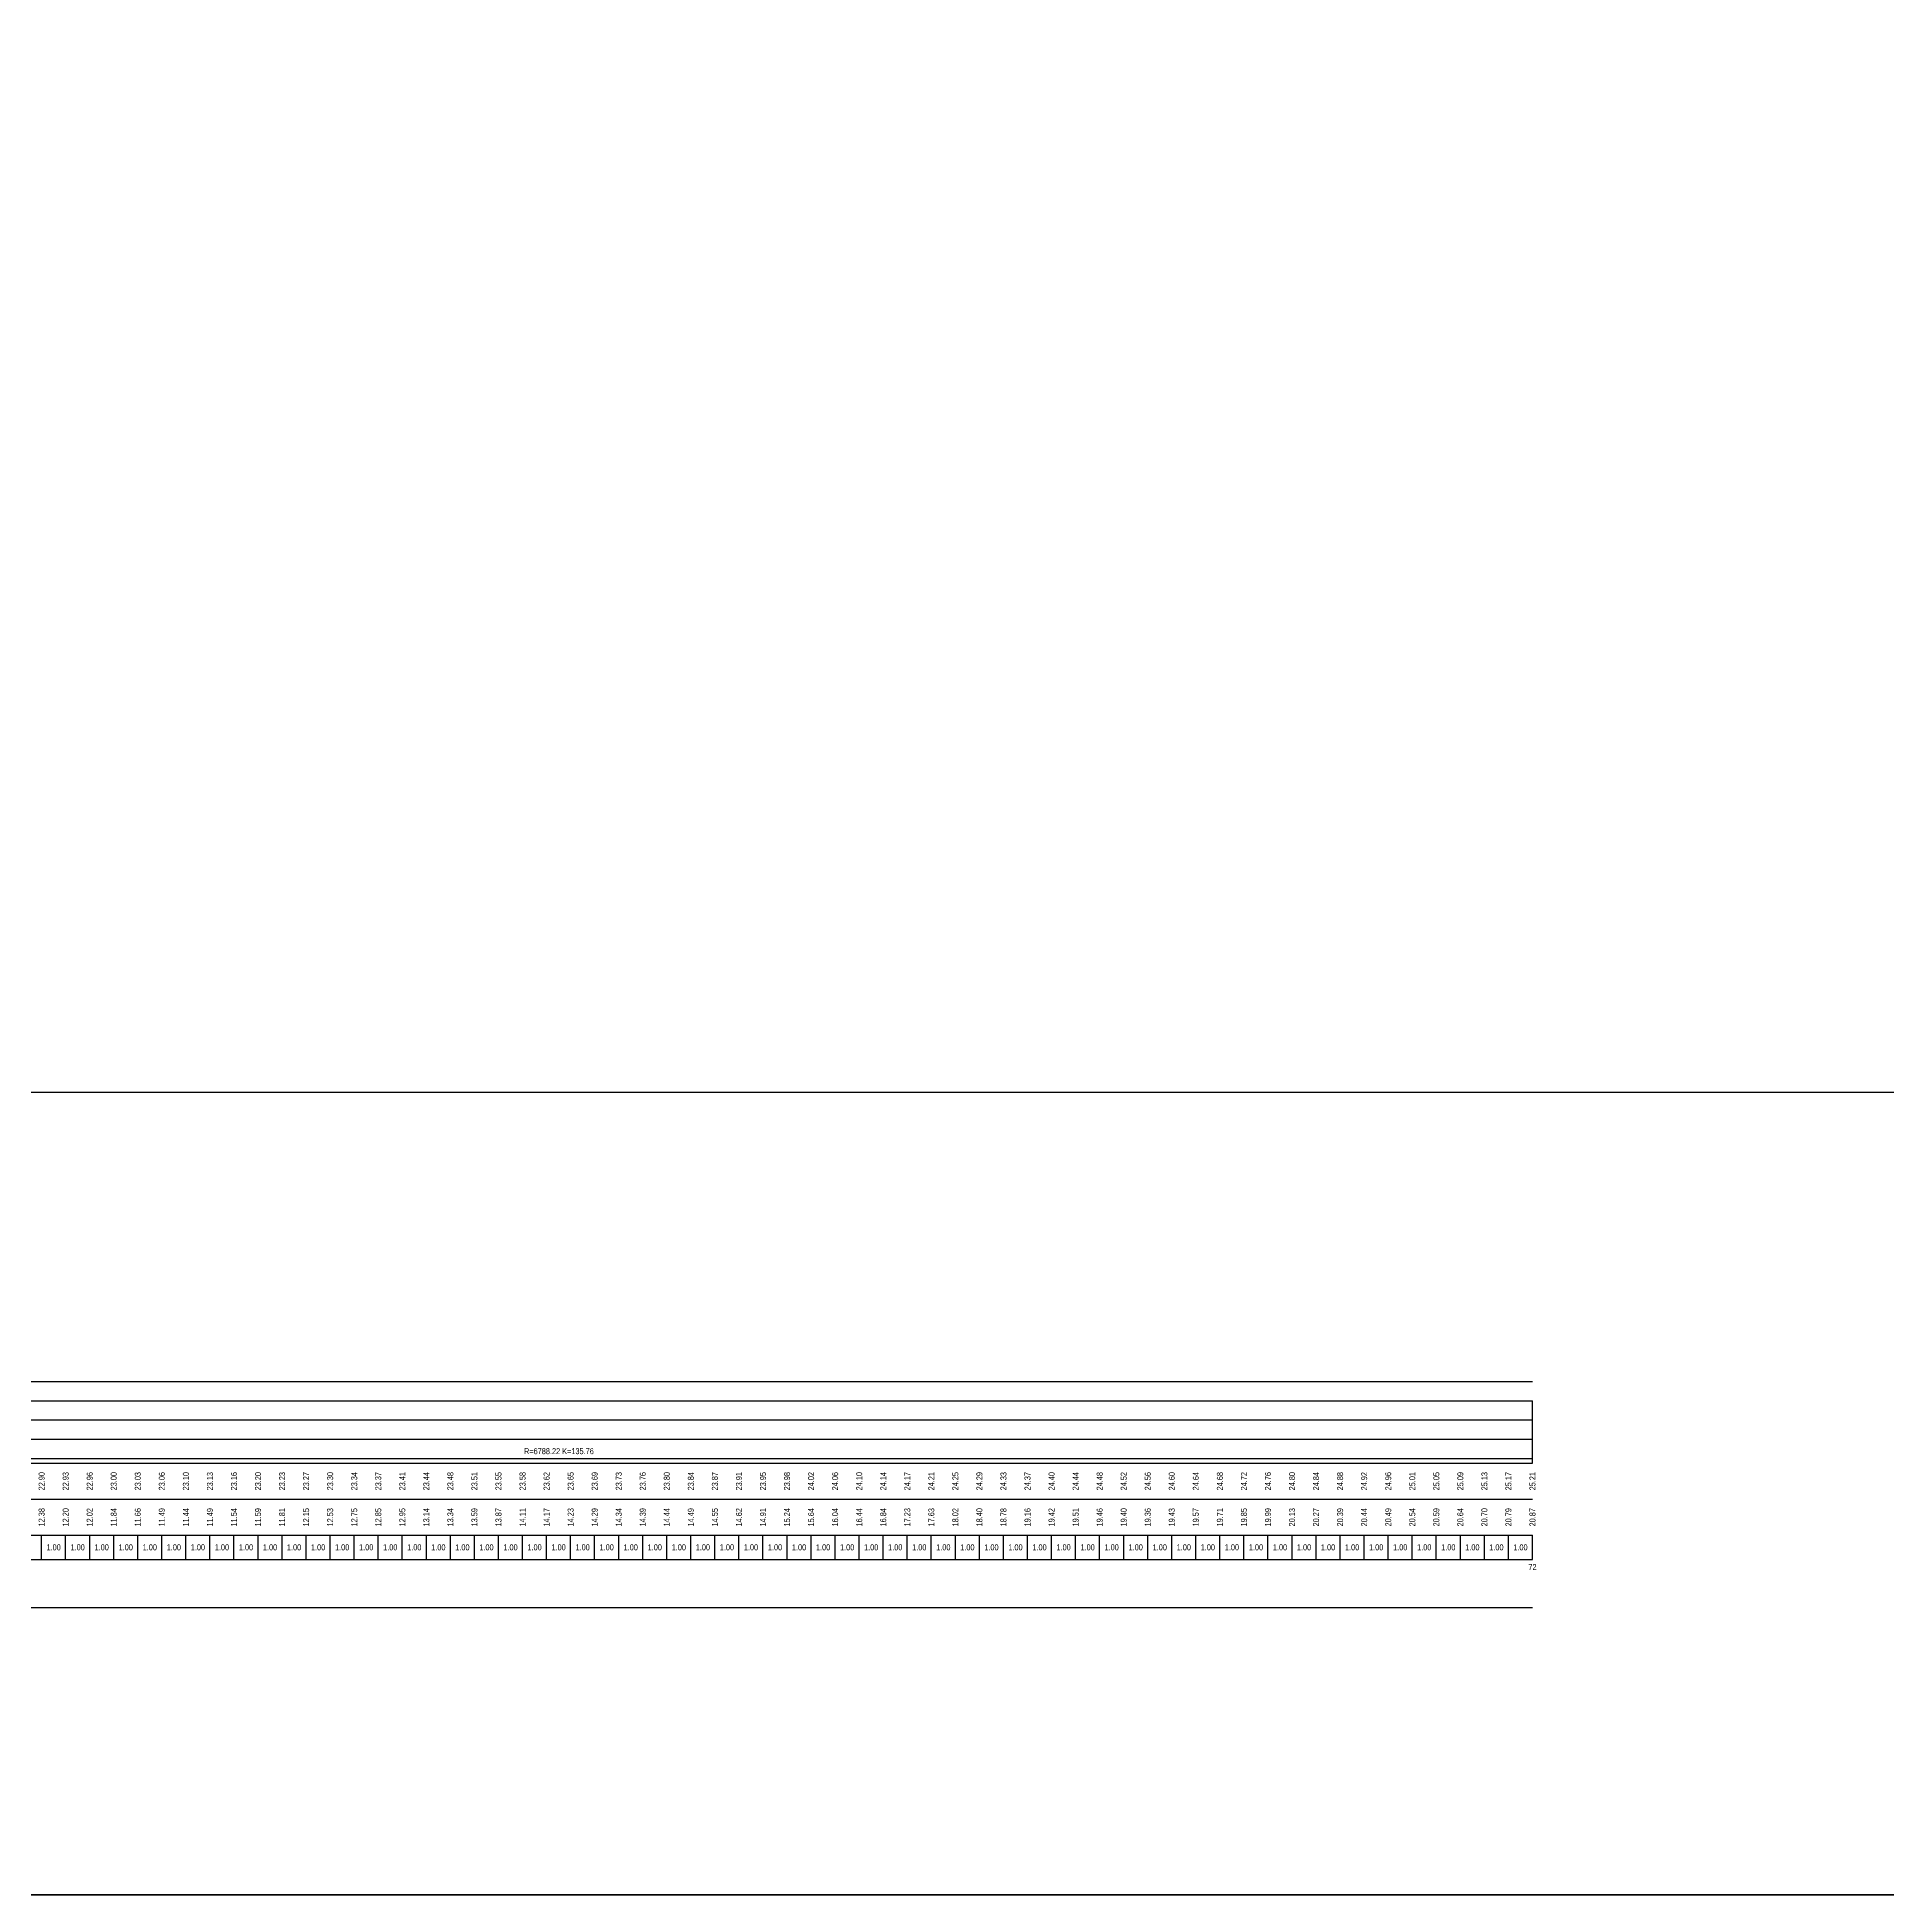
# Model space of a CAD drawing. Header units: millimetres. Extents: x 265754 to 14267433, y -6145605 to 2433772.
# Drawn here: x 6936225 to 7013186, y -105940 to -28662 of the extents above; entities that cross this region are included whole.
import ezdxf
from ezdxf.enums import TextEntityAlignment as Align

# ---------------------------------------------------------------- set-up
doc = ezdxf.new("R2010")
doc.units = ezdxf.units.MM
doc.layers.add('1-Бетон', color=106, linetype='Continuous', lineweight=35)
for name, color, linetype in [('Красные отметки', 1, 'Continuous'), ('Пикеты', 7, 'Continuous'), ('Таблица', 7, 'Continuous'), ('Черные отметки', 3, 'Continuous')]:
    doc.layers.add(name, color=color, linetype=linetype)
doc.styles.get("Standard").update_dxf_attribs({"font": 'arial.ttf'})

msp = doc.modelspace()

# ---------------------------------------------------------------- linework, layer by layer
at = {"color": 1}
msp.add_lwpolyline([(6546658.009, 91146.6249), (7115680.6605, 91146.6249), (7115680.6605, -72566.6945), (6546658.009, -72566.6945)], close=True, dxfattribs=at)
at = {"layer": '1-Бетон', "color": 6}
msp.add_lwpolyline([(6532385.7521, 97510.8397), (7457736.6859, 97510.8397), (7457736.6859, -105940.3832), (6532385.7521, -105940.3832)], close=True, dxfattribs=at)
at = {"layer": 'Красные отметки', "linetype": 'Continuous'}
for p, q in [((6998408.6098, -87983.4055), (6998408.6098, -86983.4055)), ((6998408.6098, -87983.4055), (6998408.6098, -86983.4055)), ((6917436.7226, -87783.4055), (6998408.6098, -87783.4055))]:
    msp.add_line(p, q, dxfattribs=at)
at = {"layer": 'Таблица', "linetype": 'Continuous'}
for p, q in [((6598408.6098, -84583.4055), (6998408.6098, -84583.4055)), ((6598408.6098, -85383.4055), (6998408.6098, -85383.4055)), ((6998408.6098, -86183.4055), (6998408.6098, -85383.4055)), ((6598408.6098, -86183.4055), (6998408.6098, -86183.4055)), ((6998408.6098, -86983.4055), (6998408.6098, -86183.4055)), ((6598408.6098, -86983.4055), (6998408.6098, -86983.4055)), ((6598408.6098, -87983.4055), (6998408.6098, -87983.4055)), ((6598408.6098, -89483.4055), (6998408.6098, -89483.4055)), ((6598408.6098, -90983.4055), (6998408.6098, -90983.4055)), ((6598408.6098, -91983.4055), (6998408.6098, -91983.4055)), ((6598408.6098, -93983.4055), (6998408.6098, -93983.4055))]:
    msp.add_line(p, q, dxfattribs=at)
at = {"layer": 'Черные отметки', "linetype": 'Continuous'}
for p, q in [((6936408.6098, -91983.4055), (6936408.6098, -90983.4055)), ((6937408.6098, -91983.4055), (6937408.6098, -90983.4055)), ((6938408.6098, -91983.4055), (6938408.6098, -90983.4055)), ((6939408.6098, -91983.4055), (6939408.6098, -90983.4055)), ((6940408.6098, -91983.4055), (6940408.6098, -90983.4055)), ((6941408.6098, -91983.4055), (6941408.6098, -90983.4055)), ((6942408.6098, -91983.4055), (6942408.6098, -90983.4055)), ((6943408.6098, -91983.4055), (6943408.6098, -90983.4055)), ((6944408.6098, -91983.4055), (6944408.6098, -90983.4055)), ((6945408.6098, -91983.4055), (6945408.6098, -90983.4055)), ((6946408.6098, -91983.4055), (6946408.6098, -90983.4055)), ((6947408.6098, -91983.4055), (6947408.6098, -90983.4055)), ((6948408.6098, -91983.4055), (6948408.6098, -90983.4055)), ((6949408.6098, -91983.4055), (6949408.6098, -90983.4055)), ((6950408.6098, -91983.4055), (6950408.6098, -90983.4055)), ((6951408.6098, -91983.4055), (6951408.6098, -90983.4055)), ((6952408.6098, -91983.4055), (6952408.6098, -90983.4055)), ((6953408.6098, -91983.4055), (6953408.6098, -90983.4055)), ((6954408.6098, -91983.4055), (6954408.6098, -90983.4055)), ((6955408.6098, -91983.4055), (6955408.6098, -90983.4055)), ((6956408.6098, -91983.4055), (6956408.6098, -90983.4055)), ((6957408.6098, -91983.4055), (6957408.6098, -90983.4055)), ((6958408.6098, -91983.4055), (6958408.6098, -90983.4055)), ((6959408.6098, -91983.4055), (6959408.6098, -90983.4055)), ((6960408.6098, -91983.4055), (6960408.6098, -90983.4055)), ((6961408.6098, -91983.4055), (6961408.6098, -90983.4055)), ((6962408.6098, -91983.4055), (6962408.6098, -90983.4055)), ((6963408.6098, -91983.4055), (6963408.6098, -90983.4055)), ((6964408.6098, -91983.4055), (6964408.6098, -90983.4055)), ((6965408.6098, -91983.4055), (6965408.6098, -90983.4055)), ((6966408.6098, -91983.4055), (6966408.6098, -90983.4055)), ((6967408.6098, -91983.4055), (6967408.6098, -90983.4055)), ((6968408.6098, -91983.4055), (6968408.6098, -90983.4055)), ((6969408.6098, -91983.4055), (6969408.6098, -90983.4055)), ((6970408.6098, -91983.4055), (6970408.6098, -90983.4055)), ((6971408.6098, -91983.4055), (6971408.6098, -90983.4055)), ((6972408.6098, -91983.4055), (6972408.6098, -90983.4055)), ((6973408.6098, -91983.4055), (6973408.6098, -90983.4055)), ((6974408.6098, -91983.4055), (6974408.6098, -90983.4055)), ((6975408.6098, -91983.4055), (6975408.6098, -90983.4055)), ((6976408.6098, -91983.4055), (6976408.6098, -90983.4055)), ((6977408.6098, -91983.4055), (6977408.6098, -90983.4055)), ((6978408.6098, -91983.4055), (6978408.6098, -90983.4055)), ((6979408.6098, -91983.4055), (6979408.6098, -90983.4055)), ((6980408.6098, -91983.4055), (6980408.6098, -90983.4055)), ((6981408.6098, -91983.4055), (6981408.6098, -90983.4055)), ((6982408.6098, -91983.4055), (6982408.6098, -90983.4055)), ((6983408.6098, -91983.4055), (6983408.6098, -90983.4055)), ((6984408.6098, -91983.4055), (6984408.6098, -90983.4055)), ((6985408.6098, -91983.4055), (6985408.6098, -90983.4055)), ((6986408.6098, -91983.4055), (6986408.6098, -90983.4055)), ((6987408.6098, -91983.4055), (6987408.6098, -90983.4055)), ((6988408.6098, -91983.4055), (6988408.6098, -90983.4055)), ((6989408.6098, -91983.4055), (6989408.6098, -90983.4055)), ((6990408.6098, -91983.4055), (6990408.6098, -90983.4055)), ((6991408.6098, -91983.4055), (6991408.6098, -90983.4055)), ((6992408.6098, -91983.4055), (6992408.6098, -90983.4055)), ((6993408.6098, -91983.4055), (6993408.6098, -90983.4055)), ((6994408.6098, -91983.4055), (6994408.6098, -90983.4055)), ((6995408.6098, -91983.4055), (6995408.6098, -90983.4055)), ((6996408.6098, -91983.4055), (6996408.6098, -90983.4055)), ((6997408.6098, -91983.4055), (6997408.6098, -90983.4055)), ((6998408.6098, -91983.4055), (6998408.6098, -90983.4055))]:
    msp.add_line(p, q, dxfattribs=at)

# ---------------------------------------------------------------- texts
at = {"layer": 'Красные отметки', "linetype": 'Continuous', "width": 0.8}
msp.add_text('R=6788.22 K=135.76', height=250, dxfattribs=at).set_placement((6957922.6662, -87483.4055), align=Align.MIDDLE_CENTER)
for s, p in [('22.90', (6936408.6098, -88733.4055)), ('22.93', (6937408.6098, -88733.4055)), ('22.96', (6938408.6098, -88733.4055)), ('23.00', (6939408.6098, -88733.4055)), ('23.03', (6940408.6098, -88733.4055)), ('23.06', (6941408.6098, -88733.4055)), ('23.10', (6942408.6098, -88733.4055)), ('23.13', (6943408.6098, -88733.4055)), ('23.16', (6944408.6098, -88733.4055)), ('23.20', (6945408.6098, -88733.4055)), ('23.23', (6946408.6098, -88733.4055)), ('23.27', (6947408.6098, -88733.4055)), ('23.30', (6948408.6098, -88733.4055)), ('23.34', (6949408.6098, -88733.4055)), ('23.37', (6950408.6098, -88733.4055)), ('23.41', (6951408.6098, -88733.4055)), ('23.44', (6952408.6098, -88733.4055)), ('23.48', (6953408.6098, -88733.4055)), ('23.51', (6954408.6098, -88733.4055)), ('23.55', (6955408.6098, -88733.4055)), ('23.58', (6956408.6098, -88733.4055)), ('23.62', (6957408.6098, -88733.4055)), ('23.65', (6958408.6098, -88733.4055)), ('23.69', (6959408.6098, -88733.4055)), ('23.73', (6960408.6098, -88733.4055)), ('23.76', (6961408.6098, -88733.4055)), ('23.80', (6962408.6098, -88733.4055)), ('23.84', (6963408.6098, -88733.4055)), ('23.87', (6964408.6098, -88733.4055)), ('23.91', (6965408.6098, -88733.4055)), ('23.95', (6966408.6098, -88733.4055)), ('23.98', (6967408.6098, -88733.4055)), ('24.02', (6968408.6098, -88733.4055)), ('24.06', (6969408.6098, -88733.4055)), ('24.10', (6970408.6098, -88733.4055)), ('24.14', (6971408.6098, -88733.4055)), ('24.17', (6972408.6098, -88733.4055)), ('24.21', (6973408.6098, -88733.4055)), ('24.25', (6974408.6098, -88733.4055)), ('24.29', (6975408.6098, -88733.4055)), ('24.33', (6976408.6098, -88733.4055)), ('24.37', (6977408.6098, -88733.4055)), ('24.40', (6978408.6098, -88733.4055)), ('24.44', (6979408.6098, -88733.4055)), ('24.48', (6980408.6098, -88733.4055)), ('24.52', (6981408.6098, -88733.4055)), ('24.56', (6982408.6098, -88733.4055)), ('24.60', (6983408.6098, -88733.4055)), ('24.64', (6984408.6098, -88733.4055)), ('24.68', (6985408.6098, -88733.4055)), ('24.72', (6986408.6098, -88733.4055)), ('24.76', (6987408.6098, -88733.4055)), ('24.80', (6988408.6098, -88733.4055)), ('24.84', (6989408.6098, -88733.4055)), ('24.88', (6990408.6098, -88733.4055)), ('24.92', (6991408.6098, -88733.4055)), ('24.96', (6992408.6098, -88733.4055)), ('25.01', (6993408.6098, -88733.4055)), ('25.05', (6994408.6098, -88733.4055)), ('25.09', (6995408.6098, -88733.4055)), ('25.13', (6996408.6098, -88733.4055)), ('25.17', (6997408.6098, -88733.4055)), ('25.21', (6998408.6098, -88733.4055))]:
    msp.add_text(s, height=250, rotation=90.000002493, dxfattribs=at).set_placement(p, align=Align.MIDDLE_CENTER)
at = {"layer": 'Пикеты', "linetype": 'Continuous', "width": 0.8}
msp.add_text('72', height=250, dxfattribs=at).set_placement((6998408.6098, -92429.9288), align=Align.CENTER)
at = {"layer": 'Черные отметки', "linetype": 'Continuous', "width": 0.8}
for s, p in [('12.38', (6936408.6098, -90233.4055)), ('12.20', (6937408.6098, -90233.4055)), ('12.02', (6938408.6098, -90233.4055)), ('11.84', (6939408.6098, -90233.4055)), ('11.66', (6940408.6098, -90233.4055)), ('11.49', (6941408.6098, -90233.4055)), ('11.44', (6942408.6098, -90233.4055)), ('11.49', (6943408.6098, -90233.4055)), ('11.54', (6944408.6098, -90233.4055)), ('11.59', (6945408.6098, -90233.4055)), ('11.81', (6946408.6098, -90233.4055)), ('12.15', (6947408.6098, -90233.4055)), ('12.53', (6948408.6098, -90233.4055)), ('12.75', (6949408.6098, -90233.4055)), ('12.85', (6950408.6098, -90233.4055)), ('12.95', (6951408.6098, -90233.4055)), ('13.14', (6952408.6098, -90233.4055)), ('13.34', (6953408.6098, -90233.4055)), ('13.59', (6954408.6098, -90233.4055)), ('13.87', (6955408.6098, -90233.4055)), ('14.11', (6956408.6098, -90233.4055)), ('14.17', (6957408.6098, -90233.4055)), ('14.23', (6958408.6098, -90233.4055)), ('14.29', (6959408.6098, -90233.4055)), ('14.34', (6960408.6098, -90233.4055)), ('14.39', (6961408.6098, -90233.4055)), ('14.44', (6962408.6098, -90233.4055)), ('14.49', (6963408.6098, -90233.4055)), ('14.55', (6964408.6098, -90233.4055)), ('14.62', (6965408.6098, -90233.4055)), ('14.91', (6966408.6098, -90233.4055)), ('15.24', (6967408.6098, -90233.4055)), ('15.64', (6968408.6098, -90233.4055)), ('16.04', (6969408.6098, -90233.4055)), ('16.44', (6970408.6098, -90233.4055)), ('16.84', (6971408.6098, -90233.4055)), ('17.23', (6972408.6098, -90233.4055)), ('17.63', (6973408.6098, -90233.4055)), ('18.02', (6974408.6098, -90233.4055)), ('18.40', (6975408.6098, -90233.4055)), ('18.78', (6976408.6098, -90233.4055)), ('19.16', (6977408.6098, -90233.4055)), ('19.42', (6978408.6098, -90233.4055)), ('19.51', (6979408.6098, -90233.4055)), ('19.46', (6980408.6098, -90233.4055)), ('19.40', (6981408.6098, -90233.4055)), ('19.36', (6982408.6098, -90233.4055)), ('19.43', (6983408.6098, -90233.4055)), ('19.57', (6984408.6098, -90233.4055)), ('19.71', (6985408.6098, -90233.4055)), ('19.85', (6986408.6098, -90233.4055)), ('19.99', (6987408.6098, -90233.4055)), ('20.13', (6988408.6098, -90233.4055)), ('20.27', (6989408.6098, -90233.4055)), ('20.39', (6990408.6098, -90233.4055)), ('20.44', (6991408.6098, -90233.4055)), ('20.49', (6992408.6098, -90233.4055)), ('20.54', (6993408.6098, -90233.4055)), ('20.59', (6994408.6098, -90233.4055)), ('20.64', (6995408.6098, -90233.4055)), ('20.70', (6996408.6098, -90233.4055)), ('20.79', (6997408.6098, -90233.4055)), ('20.87', (6998408.6098, -90233.4055))]:
    msp.add_text(s, height=250, rotation=90.000002493, dxfattribs=at).set_placement(p, align=Align.MIDDLE_CENTER)
for p in [(6936908.6098, -91483.4055), (6937908.6098, -91483.4055), (6938908.6098, -91483.4055), (6939908.6098, -91483.4055), (6940908.6098, -91483.4055), (6941908.6098, -91483.4055), (6942908.6098, -91483.4055), (6943908.6098, -91483.4055), (6944908.6098, -91483.4055), (6945908.6098, -91483.4055), (6946908.6098, -91483.4055), (6947908.6098, -91483.4055), (6948908.6098, -91483.4055), (6949908.6098, -91483.4055), (6950908.6098, -91483.4055), (6951908.6098, -91483.4055), (6952908.6098, -91483.4055), (6953908.6098, -91483.4055), (6954908.6098, -91483.4055), (6955908.6098, -91483.4055), (6956908.6098, -91483.4055), (6957908.6098, -91483.4055), (6958908.6098, -91483.4055), (6959908.6098, -91483.4055), (6960908.6098, -91483.4055), (6961908.6098, -91483.4055), (6962908.6098, -91483.4055), (6963908.6098, -91483.4055), (6964908.6098, -91483.4055), (6965908.6098, -91483.4055), (6966908.6098, -91483.4055), (6967908.6098, -91483.4055), (6968908.6098, -91483.4055), (6969908.6098, -91483.4055), (6970908.6098, -91483.4055), (6971908.6098, -91483.4055), (6972908.6098, -91483.4055), (6973908.6098, -91483.4055), (6974908.6098, -91483.4055), (6975908.6098, -91483.4055), (6976908.6098, -91483.4055), (6977908.6098, -91483.4055), (6978908.6098, -91483.4055), (6979908.6098, -91483.4055), (6980908.6098, -91483.4055), (6981908.6098, -91483.4055), (6982908.6098, -91483.4055), (6983908.6098, -91483.4055), (6984908.6098, -91483.4055), (6985908.6098, -91483.4055), (6986908.6098, -91483.4055), (6987908.6098, -91483.4055), (6988908.6098, -91483.4055), (6989908.6098, -91483.4055), (6990908.6098, -91483.4055), (6991908.6098, -91483.4055), (6992908.6098, -91483.4055), (6993908.6098, -91483.4055), (6994908.6098, -91483.4055), (6995908.6098, -91483.4055), (6996908.6098, -91483.4055), (6997908.6098, -91483.4055)]:
    msp.add_text('1.00', height=250, dxfattribs=at).set_placement(p, align=Align.MIDDLE_CENTER)

doc.saveas('drawing.dxf')
